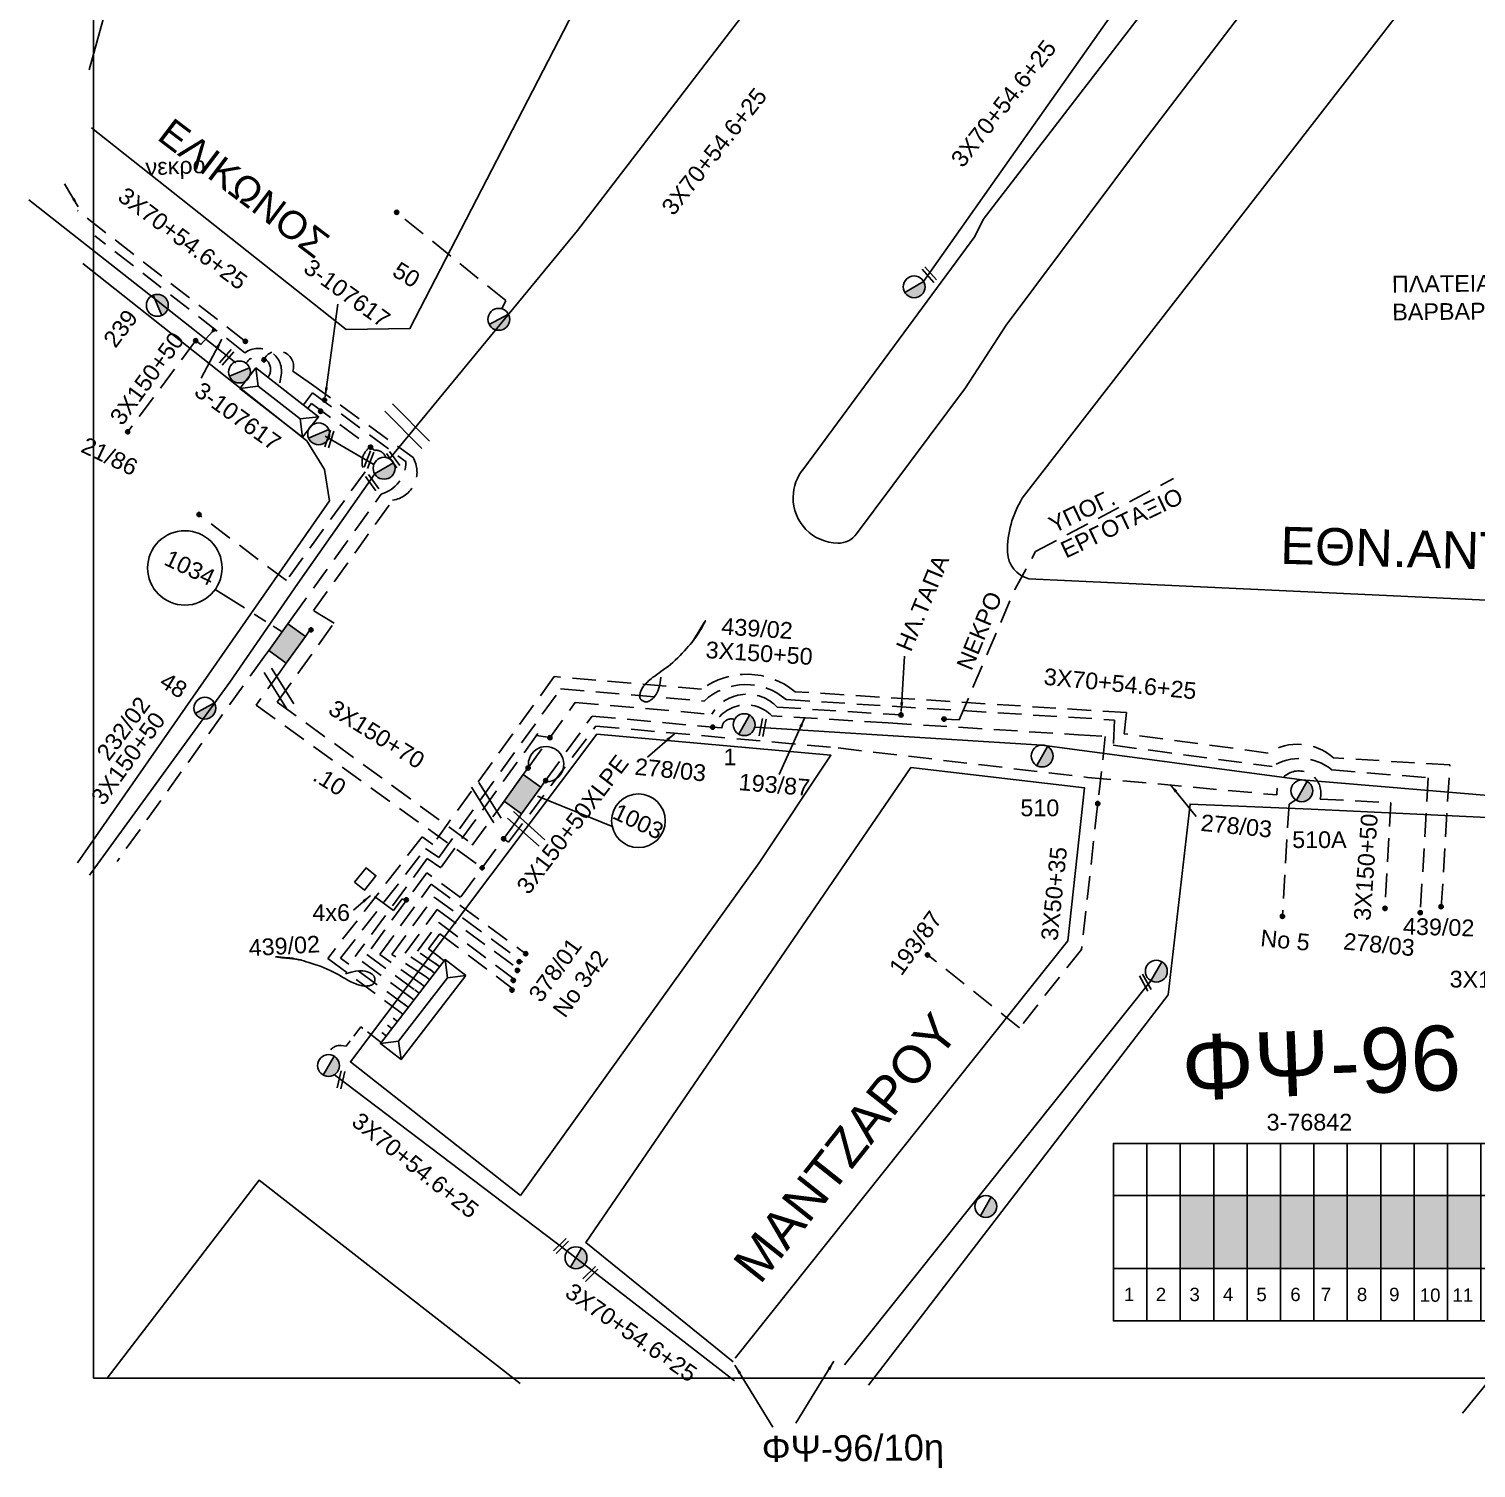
# Model space of a CAD drawing. Header units: millimetres. Extents: x 898 to 5598, y 789 to 3443.
# Drawn here: x 917.9 to 1073.8, y 792.1 to 947.3 of the extents above; entities that cross this region are included whole.
import ezdxf
from ezdxf.enums import TextEntityAlignment as Align

# ---------------------------------------------------------------- set-up
doc = ezdxf.new("R2010")
doc.units = ezdxf.units.MM
doc.linetypes.add('DASHED', pattern=[19.05, 12.7, -6.35])
for name, color, linetype in [('Link Box 4 Διευθύνσεων', 7, 'Continuous'), ('Pillar OTE', 7, 'Continuous'), ('Άγνωστα', 7, 'Continuous'), ('Ασφαλειοκιβώτια Χ.Τ 12 αναχωρήσεων', 7, 'Continuous'), ('Ασφαλειοκιβώτια Χ.Τ 9 αναχωρήσεων', 7, 'Continuous'), ('Γυμνά εναέρια ΧΤ (3Φ)   4x50CU', 7, 'Continuous'), ('Επιγραφές - Σχήματα', 7, 'Continuous'), ('Επιτοίχιο Κουτί', 7, 'Continuous'), ('Καλώδια Χ.Τ. 3Χ50+35', 7, 'DASHED'), ('Καλώδια ΧΤ   3x150+50AL', 7, 'DASHED'), ('Καλώδια ΧΤ   3x150+70AL', 7, 'DASHED'), ('Καλώδια ΧΤ   3x150AL+50CU', 7, 'DASHED'), ('Καλώδια ΧΤ   3x150AL+50XLPE', 7, 'DASHED'), ('Μηχανική τομή', 7, 'Continuous'), ('Στύλος ΦΜ', 7, 'Continuous'), ('Στύλος ΦΜ @ 1', 7, 'Continuous'), ('Συνδέσεις', 7, 'Continuous'), ('Συνεστραμμένα ΧΤ   3x70+54.6+25 AL', 7, 'SYN_LINE'), ('Τομή', 7, 'Continuous'), ('Υποσταθμός εναέριος 2 στύλων', 7, 'Continuous'), ('Υποσταθμός πόλεως', 7, 'Continuous'), ('Υπόβαθρο ΔΕΗ', 7, 'Continuous'), ('Υπόγεια Καλώδια Δικτύου ΧΤ   .10', 7, 'DASHED')]:
    doc.layers.add(name, color=color, linetype=linetype)
doc.styles.add('arial', font='arial.ttf')
doc.styles.get("Standard").update_dxf_attribs({"font": 'arial.ttf'})
doc.linetypes.add('SYN_LINE', pattern='A,0.5,-0.0001,["/\\/\\/\\/",Standard,S=0.1,R=0,X=0,Y=-0.05],-0.25', length=0.7501)
doc.dimstyles.new('ISO-25', dxfattribs={"dimtxt": 2.5, "dimasz": 2.5, "dimexe": 1.25, "dimexo": 0.625, "dimtad": 1, "dimtxsty": 'Standard', "dimcen": 2.5, "dimadec": 0, "dimazin": 0, "dimtfac": 1, "dimtmove": 0, "dimatfit": 3, "dimfxl": 1, "dimarcsym": 0})

# ---------------------------------------------------------------- blocks, each defined once
blk = doc.blocks.new('ΥΠΑΡΧΩΝ ΤΣΙΜΕΝΤΕΝΙΟΣ ΣΤΥΛΟΣ')
at = {"layer": 'Στύλος ΦΜ'}
blk.add_hatch(color=7, dxfattribs=at).paths.add_polyline_path([(-1.29, -2.28, 0.574793), (2.62, 0, 0.268822), (1.3, 2.27)])
at = {"layer": 'Στύλος ΦΜ', "color": 7}
blk.add_line((-1.29, -2.28), (1.3, 2.27), dxfattribs=at)
blk.add_circle((0, 0), 2.62, dxfattribs=at)
at = {"layer": 'Στύλος ΦΜ', "flags": 4}
for tag, p in [('ΑΡΙΘΜΟΣ', (-4.68, 8.05)), ('ΤΥΠΟΣ', (-4.91, 3.03))]:
    blk.add_attdef(tag, p, '', height=4, dxfattribs=at)
blk = doc.blocks.new('ΑΣΦΑΛΕΙΟΚΙΒΩΤΙΟ ΥΠΟΣΤΑΘΜΟΥ 12 ΑΝΑΧΩΡΗΣΕΩΝ')
at = {"layer": 'Ασφαλειοκιβώτια Χ.Τ 12 αναχωρήσεων', "ltscale": 40}
for p, q in [((-23.91, 54), (23.91, 54)), ((-9.83, 54), (-9.83, -54)), ((9.83, 54), (9.83, -54)), ((-23.91, 45), (23.91, 45)), ((-23.91, 36), (23.91, 36)), ((-23.91, 27), (23.91, 27)), ((-23.91, 18), (23.91, 18)), ((-23.91, 9), (23.91, 9)), ((-23.91, 0), (23.91, 0)), ((-23.91, -9), (23.91, -9)), ((-23.91, -18), (23.91, -18)), ((-23.91, -27), (23.91, -27)), ((-23.91, -36), (23.91, -36)), ((-23.91, -45), (23.91, -45))]:
    blk.add_line(p, q, dxfattribs=at)
at = {"layer": 'Ασφαλειοκιβώτια Χ.Τ 12 αναχωρήσεων'}
blk.add_lwpolyline([(-23.91, -54), (23.91, -54), (23.91, 54), (-23.91, 54)], close=True, dxfattribs=at)
for s, p in [('1', (-18.59, 51.17)), ('2', (-18.59, 42.6)), ('3', (-18.59, 33.53)), ('4', (-18.59, 24.51)), ('5', (-18.59, 15.5)), ('6', (-18.59, 6.36)), ('7', (-18.59, -1.88)), ('8', (-18.59, -11.57)), ('9', (-18.59, -20.26)), ('10', (-18.78, -28.51)), ('11', (-18.78, -37.31)), ('12', (-18.78, -46.68))]:
    blk.add_text(s, height=3.6, rotation=270, dxfattribs=at).set_placement(p)
at = {"layer": 'Ασφαλειοκιβώτια Χ.Τ 12 αναχωρήσεων', "ltscale": 40}
for tag, height, p in [('ΟΝΟΜΑ', 5, (0.11, 57.89)), ('ΚΕΙΜΕΝΟ 1', 2, (17.33, 49.23)), ('ΚΕΙΜΕΝΟ 2', 2, (17.33, 40.53)), ('ΚΕΙΜΕΝΟ 3', 2, (17.33, 31.39)), ('ΚΕΙΜΕΝΟ 4', 2, (17.33, 22.41)), ('ΚΕΙΜΕΝΟ 5', 2, (17.33, 13.57)), ('ΚΕΙΜΕΝΟ 6', 2, (17.33, 4.65)), ('ΚΕΙΜΕΝΟ 7', 2, (17.33, -4.42)), ('ΚΕΙΜΕΝΟ 8', 2, (17.33, -13.15)), ('ΚΕΙΜΕΝΟ 9', 2, (17.33, -22.28)), ('ΚΕΙΜΕΝΟ 10', 2, (17.33, -31.5)), ('ΚΕΙΜΕΝΟ 11', 2, (17.33, -40.57)), ('ΚΕΙΜΕΝΟ 12', 2, (17.33, -49.5)), ('ΣΧ', 2, (0.17, -56.08))]:
    blk.add_attdef(tag, text='', height=height, dxfattribs=at).set_placement(p, align=Align.MIDDLE_CENTER)
blk = doc.blocks.new('LINK BOX 4 ΑΝΑΧΩΡΗΣΕΩΝ')
at = {"layer": 'Link Box 4 Διευθύνσεων', "ltscale": 40}
blk.add_hatch(color=256, dxfattribs=at).paths.add_polyline_path([(-3.54, 0), (-3.54, -4.67), (3.54, -4.67), (3.54, 0)])
for p, q in [((-3.54, 0), (-5.33, 0)), ((5.33, 0), (3.54, 0)), ((-3.54, -4.67), (-5.33, -4.67)), ((5.33, -4.67), (3.54, -4.67))]:
    blk.add_line(p, q, dxfattribs=at)
blk.add_lwpolyline([(-3.54, -4.67), (-3.54, 0), (3.54, 0), (3.54, -4.67)], close=True, dxfattribs=at)
blk = doc.blocks.new('ΥΠΟΣΤΑΘΜΟΣ ΕΝΑΕΡΙΟΣ ΕΠΙ 2 ΣΤΥΛΩΝ')
at = {"layer": 'Υποσταθμός εναέριος 2 στύλων', "linetype": 'Continuous'}
for points in [[(-11.97, -2.11, 0.574793), (-8.45, -0.07, 0.268822), (-9.64, 1.98)], [(9.68, -2.15, 0.574793), (13.19, -0.1, 0.268822), (12.01, 1.95)]]:
    blk.add_hatch(color=256, dxfattribs=at).paths.add_polyline_path(points)
for p, q in [((-11.97, -2.11), (-9.64, 1.98)), ((9.68, -2.15), (12.01, 1.95))]:
    blk.add_line(p, q, dxfattribs=at)
for centre in [(-10.81, -0.07), (10.84, -0.1)]:
    blk.add_circle(centre, 2.36, dxfattribs=at)
at = {"layer": 'Υποσταθμός πόλεως', "linetype": 'Continuous', "ltscale": 40}
blk.add_lwpolyline([(-8.57, 2.82), (8.57, 2.82), (8.57, -2.82), (-8.57, -2.82)], close=True, dxfattribs=at)
for points in [[(-5.75, 0), (-8.57, 2.82)], [(-8.57, -2.82), (-5.75, 0)], [(-5.75, 0), (5.75, 0)], [(5.75, 0), (8.57, 2.82)], [(8.57, -2.82), (5.75, 0)]]:
    blk.add_lwpolyline(points, dxfattribs=at)
at = {"layer": 'Υποσταθμός εναέριος 2 στύλων', "ltscale": 40, "flags": 1}
for tag, p in [('ΜΕΤΑΣΧΗΜΑΤΙΣΜΟΣ', (14.09, 2.51)), ('ΙΣΧΥΣ', (14.07, -0.28)), ('ΑΡΙΘΜΟΣ', (14.19, -3))]:
    blk.add_attdef(tag, p, '', height=1.8, dxfattribs=at)
blk = doc.blocks.new('ΜΗΧΑΝΙΚΗ ΤΟΜΗ')
at = {"layer": 'Μηχανική τομή', "ltscale": 40}
for p, q in [((-1.89, 0.78), (1.89, 0.78)), ((1.89, 0), (-1.89, 0))]:
    blk.add_line(p, q, dxfattribs=at)
blk = doc.blocks.new('ΤΟΜΗ')
at = {"layer": 'Τομή', "ltscale": 40}
for p, q in [((-5.68, 0), (5.68, 0)), ((5.68, -2.33), (-5.68, -2.33))]:
    blk.add_line(p, q, dxfattribs=at)
blk = doc.blocks.new('_ΣΥΝΔΕΣΗ')
at = {"layer": 'Συνδέσεις', "linetype": 'SYN_LINE', "ltscale": 40}
blk.add_hatch(color=256, dxfattribs=at).paths.add_polyline_path([(0.5, -0.01, 1), (-0.5, -0.01, 1)])
at = {"layer": 'Συνδέσεις'}
blk.add_circle((0, -0.01), 0.5, dxfattribs=at)
blk = doc.blocks.new('ΕΠΙΤΟΙΧΙΟ ΚΟΥΤΙ')
at = {"layer": 'Επιτοίχιο Κουτί', "ltscale": 40}
blk.add_lwpolyline([(-2.06, 1.35), (1.86, 1.35), (1.86, -1.39), (-2.06, -1.39)], close=True, dxfattribs=at)
blk = doc.blocks.new('ΥΠΟΣΤΑΘΜΟΣ ΠΟΛΕΩΣ 13 ΑΝΑΧΩΡΗΣΕΩΝ')
at = {"layer": 'Υποσταθμός πόλεως', "ltscale": 40}
for p, q in [((-11.12, -2.82), (-11.12, -4)), ((-9.53, -2.82), (-9.53, -4)), ((-7.77, -2.82), (-7.77, -4)), ((-5.99, -2.82), (-5.99, -4)), ((-4.14, -2.82), (-4.14, -4)), ((-2.3, -2.82), (-2.3, -4)), ((-0.43, -2.82), (-0.43, -4)), ((1.54, -2.82), (1.54, -4)), ((3.43, -2.82), (3.43, -4)), ((5.39, -2.82), (5.39, -4)), ((7.32, -2.82), (7.32, -4)), ((9.32, -2.82), (9.32, -4)), ((11.11, -2.82), (11.11, -4))]:
    blk.add_line(p, q, dxfattribs=at)
blk.add_lwpolyline([(-11.43, 2.82), (11.43, 2.82), (11.43, -2.82), (-11.43, -2.82)], close=True, dxfattribs=at)
for points in [[(-8.62, 0), (-11.43, 2.82)], [(-11.43, -2.82), (-8.62, 0)], [(-8.62, 0), (8.62, 0)], [(8.62, 0), (11.43, 2.82)], [(11.43, -2.82), (8.62, 0)]]:
    blk.add_lwpolyline(points, dxfattribs=at)
at = {"layer": 'Υποσταθμός πόλεως', "linetype": 'SYN_LINE', "ltscale": 40, "flags": 1}
for tag, p in [('ΜΕΤΑΣΧΗΜΑΤΙΣΜΟΣ', (12.22, 1.68)), ('ΙΣΧΥΣ', (12.2, -1.11)), ('ΑΡΙΘΜΟΣ', (12.32, -3.83))]:
    blk.add_attdef(tag, p, '', height=1.8, dxfattribs=at)

msp = doc.modelspace()

# ---------------------------------------------------------------- hatches: boundary and pattern name
at = {"layer": 'Pillar OTE', "ltscale": 40}
h = msp.add_hatch(color=256, dxfattribs=at)
h.dxf.hatch_style = 1
h.paths.add_polyline_path([(937.69, 915.03), (937.59, 914.62), (937.98, 914.81)])
at = {"layer": 'Ασφαλειοκιβώτια Χ.Τ 9 αναχωρήσεων', "ltscale": 40}
for color, points in [(85, [(1041.92, 813.65), (1045.52, 813.65), (1045.52, 821.51), (1041.92, 821.51)]), (2, [(1045.52, 813.65), (1049.12, 813.65), (1049.12, 821.51), (1045.52, 821.51)]), (30, [(1049.12, 813.65), (1052.72, 813.65), (1052.72, 821.51), (1049.12, 821.51)]), (27, [(1052.72, 813.65), (1056.32, 813.65), (1056.32, 821.51), (1052.72, 821.51)]), (173, [(1059.92, 821.51), (1056.32, 821.51), (1056.32, 813.65), (1059.92, 813.65)]), (151, [(1059.92, 813.65), (1063.52, 813.65), (1063.52, 821.51), (1059.92, 821.51)]), (1, [(1063.52, 813.65), (1067.12, 813.65), (1067.12, 821.51), (1063.52, 821.51)]), (62, [(1067.12, 813.65), (1070.72, 813.65), (1070.72, 821.51), (1067.12, 821.51)])]:
    msp.add_hatch(color=color, dxfattribs=at).paths.add_polyline_path(points)
at = {"layer": 'Καλώδια ΧΤ   3x150AL+50XLPE', "linetype": 'DASHED', "ltscale": 0.2}
h = msp.add_hatch(color=6, dxfattribs=at)
h.dxf.hatch_style = 1
h.paths.add_polyline_path([(1074.32, 821.51), (1070.72, 821.51), (1070.72, 813.65), (1074.32, 813.65)])

# ---------------------------------------------------------------- linework, layer by layer
at = {"layer": 'Pillar OTE', "ltscale": 40}
msp.add_lwpolyline([(937.98, 914.81), (937.59, 914.62), (937.69, 915.03), (937.98, 914.81)], dxfattribs=at)
at = {"layer": 'Άγνωστα', "color": 85, "linetype": 'SYN_LINE', "ltscale": 20}
msp.add_lwpolyline([(931.78, 917.88), (917.85, 928.85)], dxfattribs=at)
at = {"layer": 'Άγνωστα', "color": 27, "linetype": 'DASHED', "ltscale": 0.2}
msp.add_lwpolyline([(968.81, 917.09), (969.23, 917.98), (957.48, 927.49)], dxfattribs=at)
at = {"layer": 'Άγνωστα', "color": 85, "linetype": 'SYN_LINE', "ltscale": 12}
msp.add_lwpolyline([(940.15, 911.28), (931.78, 917.88)], dxfattribs=at)
at = {"layer": 'Άγνωστα', "color": 1, "linetype": 'DASHED', "ltscale": 0.2}
for points in [[(935.81, 913.65), (928.49, 903.83)], [(958.5, 853.29), (958.08, 853.52), (957.15, 852.26), (954.05, 854.54)]]:
    msp.add_lwpolyline(points, dxfattribs=at)
at = {"layer": 'Άγνωστα', "color": 151}
msp.add_lwpolyline([(924.36, 856.07), (939.49, 876.87), (946.81, 887.5), (955.11, 899.31)], dxfattribs=at)
at = {"layer": 'Άγνωστα'}
for points in [[(985.95, 877.4), (985.86, 876.79), (985.75, 876.3), (985.61, 875.9), (985.47, 875.59), (985.31, 875.35), (985.16, 875.17), (985.01, 875.04), (984.88, 874.94), (984.76, 874.86), (984.66, 874.8), (984.57, 874.76), (984.49, 874.74), (984.41, 874.72), (984.35, 874.72), (984.28, 874.73), (984.22, 874.75), (984.15, 874.77), (984.08, 874.79), (984.01, 874.83), (983.94, 874.87), (983.88, 874.91), (983.82, 874.96), (983.77, 875.01), (983.73, 875.07), (983.7, 875.14), (983.68, 875.2), (983.67, 875.28), (983.66, 875.36), (983.67, 875.44), (983.68, 875.52), (983.7, 875.61), (983.72, 875.7), (983.76, 875.8), (983.79, 875.9), (983.84, 876), (983.89, 876.1), (983.95, 876.21), (984.01, 876.31), (984.09, 876.42), (984.17, 876.53), (984.27, 876.64), (984.38, 876.76), (984.49, 876.87), (984.62, 876.99), (984.77, 877.12), (984.93, 877.25), (985.1, 877.38), (985.29, 877.52), (985.5, 877.67), (985.72, 877.83), (985.96, 878), (986.2, 878.18), (986.46, 878.36), (986.72, 878.56), (986.98, 878.77), (987.24, 878.99), (987.5, 879.23), (987.76, 879.47), (988.01, 879.72), (988.25, 879.97), (988.48, 880.22), (988.7, 880.47), (988.9, 880.7), (989.09, 880.92), (989.27, 881.13), (989.42, 881.32), (989.57, 881.52), (989.71, 881.71), (989.85, 881.91), (990, 882.13), (990.15, 882.38), (990.31, 882.65), (990.48, 882.95), (990.63, 883.22), (990.73, 883.41), (990.75, 883.47), (990.64, 883.32), (990.39, 882.92), (989.95, 882.2), (989.29, 881.1)], [(951.97, 845.43), (952.56, 845.6), (953.06, 845.71), (953.47, 845.75), (953.82, 845.75), (954.1, 845.71), (954.32, 845.65), (954.51, 845.57), (954.65, 845.49), (954.77, 845.41), (954.87, 845.34), (954.94, 845.28), (955, 845.22), (955.04, 845.16), (955.07, 845.1), (955.09, 845.03), (955.11, 844.97), (955.12, 844.9), (955.12, 844.82), (955.12, 844.75), (955.11, 844.67), (955.1, 844.59), (955.08, 844.52), (955.05, 844.45), (955.01, 844.39), (954.97, 844.33), (954.91, 844.29), (954.85, 844.25), (954.78, 844.21), (954.71, 844.18), (954.62, 844.16), (954.54, 844.14), (954.44, 844.12), (954.34, 844.11), (954.24, 844.1), (954.13, 844.1), (954.01, 844.1), (953.89, 844.11), (953.77, 844.13), (953.64, 844.15), (953.5, 844.18), (953.36, 844.22), (953.21, 844.27), (953.06, 844.33), (952.89, 844.4), (952.72, 844.48), (952.54, 844.57), (952.34, 844.67), (952.13, 844.78), (951.91, 844.91), (951.67, 845.04), (951.42, 845.19), (951.16, 845.34), (950.88, 845.49), (950.6, 845.64), (950.3, 845.79), (949.98, 845.94), (949.66, 846.07), (949.33, 846.21), (949, 846.33), (948.67, 846.44), (948.35, 846.55), (948.03, 846.65), (947.74, 846.73), (947.46, 846.81), (947.2, 846.88), (946.95, 846.94), (946.72, 847), (946.48, 847.05), (946.24, 847.09), (945.98, 847.13), (945.69, 847.16), (945.38, 847.19), (945.04, 847.22), (944.73, 847.25), (944.51, 847.26), (944.45, 847.25), (944.63, 847.22), (945.1, 847.16), (945.94, 847.06), (947.21, 846.92)]]:
    msp.add_lwpolyline(points, dxfattribs=at)
at = {"layer": 'Άγνωστα', "color": 151, "linetype": 'DASHED', "ltscale": 0.2}
msp.add_lwpolyline([(1054.36, 864.18), (1053.64, 863.69), (1052.93, 851.62)], dxfattribs=at)
at = {"layer": 'Άγνωστα', "color": 62, "linetype": 'SYN_LINE', "ltscale": 20}
msp.add_lwpolyline([(950.79, 834.55), (975.86, 815.53), (993.87, 801.56)], dxfattribs=at)
at = {"layer": 'Γυμνά εναέρια ΧΤ (3Φ)   4x50CU', "color": 62, "linetype": 'Continuous', "ltscale": 20}
msp.add_line((1038.76, 844.67), (1005.72, 803.28), dxfattribs=at)
at = {"layer": 'Επιγραφές - Σχήματα'}
for points in [[(2932.69, 801.84), (2932.69, 1798.94), (924.79, 1798.94), (924.79, 801.84)], [(972.64, 864.57), (980.79, 861.25)], [(924.79, 801.84), (2932.69, 801.84)]]:
    msp.add_lwpolyline(points, dxfattribs=at)
for centre, radius in [((934.65, 889.17), 4.01), ((983.53, 861.92), 2.89)]:
    msp.add_circle(centre, radius, dxfattribs=at)
at = {"layer": 'Καλώδια Χ.Τ. 3Χ50+35', "color": 151, "linetype": 'DASHED', "ltscale": 0.2}
msp.add_lwpolyline([(1033.01, 863.52), (1031.28, 848.05), (1024.61, 839.61), (1014.45, 847.65)], dxfattribs=at)
at = {"layer": 'Καλώδια ΧΤ   3x150+50AL', "color": 1, "linetype": 'DASHED', "ltscale": 0.2}
msp.add_lwpolyline([(944.9, 909.12), (945.04, 909.96, 0.669524), (941.13, 912.36), (924.95, 924.97)], format="xyb", dxfattribs=at)
at = {"layer": 'Καλώδια ΧΤ   3x150+50AL', "color": 2, "linetype": 'DASHED', "ltscale": 0.2}
for points in [[(947.89, 906.38), (948.29, 906.9), (955.13, 901.84, -0.374513), (956.29, 901.07)], [(954.66, 902.19, 0.433943), (954.07, 899.52, -0.00563), (954.07, 899.52), (945.6, 887.8), (936.16, 894.92)]]:
    msp.add_lwpolyline(points, format="xyb", dxfattribs=at)
at = {"layer": 'Καλώδια ΧΤ   3x150+50AL', "color": 62, "ltscale": 0.1}
msp.add_lwpolyline([(955.34, 838.38), (953.63, 839.7), (952.03, 837.62), (951.51, 837.69, 0.390724), (950.14, 836.71)], format="xyb", dxfattribs=at)
at = {"layer": 'Καλώδια ΧΤ   3x150+70AL', "color": 85, "linetype": 'DASHED', "ltscale": 0.2}
msp.add_lwpolyline([(944.61, 874.71), (965.69, 859.38)], dxfattribs=at)
at = {"layer": 'Καλώδια ΧΤ   3x150AL+50CU', "color": 30, "linetype": 'DASHED', "ltscale": 0.2}
msp.add_line((948.42, 908.05), (947.42, 906.75), dxfattribs=at)
at = {"layer": 'Καλώδια ΧΤ   3x150AL+50CU', "color": 85, "linetype": 'DASHED', "ltscale": 0.2}
for points in [[(946.3, 910.37), (948.29, 908.97), (959.24, 901.07)], [(944.61, 874.71), (950.74, 883.23), (948.5, 884.58), (957.05, 896.46)], [(965.62, 859.27), (969.05, 864.01)], [(962.2, 847.15), (960.9, 848.11), (962.12, 849.73), (969.89, 843.89)]]:
    msp.add_lwpolyline(points, dxfattribs=at)
at = {"layer": 'Καλώδια ΧΤ   3x150AL+50CU', "color": 30, "linetype": 'DASHED', "ltscale": 0.2}
for points in [[(948.42, 908.05), (958.49, 900.6)], [(946.28, 883.88), (955.8, 897.11)], [(943.17, 879.55), (927.34, 857.54)], [(961.1, 845.86), (958.4, 847.66), (961.85, 852.36), (970.78, 845.79)]]:
    msp.add_lwpolyline(points, dxfattribs=at)
at = {"layer": 'Καλώδια ΧΤ   3x150AL+50CU', "linetype": 'DASHED', "ltscale": 0.2}
msp.add_lwpolyline([(1016.45, 872.88), (1018.09, 872.78), (1024.08, 886.85), (1026.33, 890.95), (1041.2, 898.8)], dxfattribs=at)
at = {"layer": 'Καλώδια ΧΤ   3x150AL+50CU', "color": 5, "linetype": 'DASHED', "ltscale": 0.2}
msp.add_lwpolyline([(1070.05, 852.59), (1070.97, 867.94), (1058.44, 868.69, 0.338866), (1051.38, 869.22), (1035.86, 871.3), (1036.12, 873.57), (1000.42, 875.83, 0.344848), (990.33, 876.1), (974.45, 877.45), (961.37, 859.35), (960.21, 860.18), (950.05, 847.07), (957.69, 841.43)], format="xyb", dxfattribs=at)
at = {"layer": 'Καλώδια ΧΤ   3x150AL+50CU', "color": 6, "linetype": 'DASHED', "ltscale": 0.2}
msp.add_lwpolyline([(958.48, 842.01), (951.44, 847.1), (960.58, 858.91), (962.01, 857.96), (975.14, 876.13), (990.62, 874.82, -0.386249), (999.45, 874.97), (1034.85, 872.77), (1034.7, 870.05), (1051.82, 867.76, -0.322044), (1058.24, 867.42), (1068.65, 866.54), (1067.78, 852.01)], format="xyb", dxfattribs=at)
at = {"layer": 'Καλώδια ΧΤ   3x150AL+50CU', "color": 151, "linetype": 'DASHED', "ltscale": 0.2}
for points in [[(971.64, 867.61), (976.35, 874.16)], [(976.35, 874.16), (976.7, 874.65), (991.44, 873.39)], [(998.48, 874.16), (1011.82, 873.33)], [(973.53, 866.25), (978.53, 873.2), (992.53, 871.91)], [(1010.43, 872.46), (997.92, 873.24)], [(1010.43, 872.46), (1030.95, 871.19), (1030.95, 871.19), (1033.84, 871.01), (1033.01, 863.56)], [(972.69, 871.31), (962.22, 856.83), (960.78, 857.86), (953.2, 847.54), (953.02, 847.3)], [(972.54, 871.11), (973.99, 870.88)], [(953.03, 847.31), (953.03, 847.31)], [(958.86, 842.96), (953.03, 847.3)]]:
    msp.add_lwpolyline(points, dxfattribs=at)
at = {"layer": 'Καλώδια ΧΤ   3x150AL+50CU', "color": 1, "linetype": 'DASHED', "ltscale": 0.2}
msp.add_lwpolyline([(969, 859.98), (969.52, 859.6), (978.94, 872.12), (1005.06, 869.77), (1031.92, 866.59), (1052.34, 864.7, -1.207148), (1056.98, 864.26), (1064.61, 863.84), (1063.97, 852.19)], format="xyb", dxfattribs=at)
at = {"layer": 'Καλώδια ΧΤ   3x150AL+50CU', "color": 151, "linetype": 'SYN_LINE', "ltscale": 20}
msp.add_lwpolyline([(996.07, 872), (1027.03, 870.07), (1055.02, 866.33), (1079.81, 864.24)], dxfattribs=at)
at = {"layer": 'Καλώδια ΧΤ   3x150AL+50CU', "color": 1, "linetype": 'DASHED', "ltscale": 0.2}
msp.add_lwpolyline([(970.42, 861.92), (964.35, 853.65), (960.73, 856.31), (954.26, 847.51), (959.43, 843.7)], dxfattribs=at)
at = {"layer": 'Καλώδια ΧΤ   3x150AL+50CU', "color": 173, "linetype": 'DASHED', "ltscale": 0.2}
msp.add_lwpolyline([(960, 844.43), (955.65, 847.52), (961.2, 855.07), (971.38, 847.59)], dxfattribs=at)
at = {"layer": 'Καλώδια ΧΤ   3x150AL+50CU', "color": 27, "linetype": 'DASHED', "ltscale": 0.2}
msp.add_lwpolyline([(960.56, 845.16), (956.96, 847.51), (961.51, 853.7), (971.04, 846.69)], dxfattribs=at)
at = {"layer": 'Καλώδια ΧΤ   3x150AL+50CU', "color": 2, "linetype": 'DASHED', "ltscale": 0.2}
msp.add_lwpolyline([(962.11, 846.2), (959.71, 847.87), (962.03, 850.95), (970.25, 844.76)], dxfattribs=at)
at = {"layer": 'Καλώδια ΧΤ   3x150AL+50CU', "color": 85, "linetype": 'DASHED', "ltscale": 0.2}
for centre, radius, start, end in [((944.68, 910.86), 1.69, 343.2079, 149.0366), ((942.49, 910.55), 1.4, 323.378, 151.6417), ((956.59, 899.51), 3.08, 278.5106, 30.6054)]:
    msp.add_arc(centre, radius, start, end, dxfattribs=at)
at = {"layer": 'Καλώδια ΧΤ   3x150AL+50CU', "color": 30, "linetype": 'DASHED', "ltscale": 0.2}
msp.add_arc((954.8, 900.66), 3.68, 285.6411, 359.1026, dxfattribs=at)
at = {"layer": 'Καλώδια ΧΤ   3x150AL+50CU', "color": 151, "linetype": 'DASHED', "ltscale": 0.2}
for centre, radius, start, end in [((995.25, 871.15), 4.42, 42.926, 149.4867), ((995.14, 870.48), 3.92, 44.846, 157.0412), ((993.52, 871.91), 0.988, 67.7436, 179.7701)]:
    msp.add_arc(centre, radius, start, end, dxfattribs=at)
at = {"layer": 'Καλώδια ΧΤ   3x150AL+50CU', "color": 7, "linetype": 'Continuous', "ltscale": 0.2}
msp.add_arc((973.58, 868.01), 1.91, 272.0198, 196.5406, dxfattribs=at)
at = {"layer": 'Καλώδια ΧΤ   3x150AL+50XLPE', "linetype": 'DASHED', "ltscale": 0.2}
msp.add_lwpolyline([(941.17, 913.59), (923.09, 927.68)], dxfattribs=at)
at = {"layer": 'Καλώδια ΧΤ   3x150AL+50XLPE', "color": 1, "linetype": 'DASHED', "ltscale": 0.2}
msp.add_lwpolyline([(937.59, 914.62), (936.37, 913.25), (935.82, 913.66)], dxfattribs=at)
at = {"layer": 'Συνεστραμμένα ΧΤ   3x70+54.6+25 AL', "color": 27, "linetype": 'SYN_LINE', "ltscale": 20}
msp.add_lwpolyline([(956.71, 900.93), (976.97, 925.53), (997.71, 952.64), (1024.57, 988.76), (1037.23, 1006.89), (1047.89, 1020.43)], dxfattribs=at)
at = {"layer": 'Συνεστραμμένα ΧΤ   3x70+54.6+25 AL', "color": 85, "linetype": 'SYN_LINE', "ltscale": 20}
msp.add_lwpolyline([(1014.26, 920.05), (1037.53, 953.08), (1064.08, 983.78)], dxfattribs=at)
at = {"layer": 'Συνεστραμμένα ΧΤ   3x70+54.6+25 AL', "color": 151, "linetype": 'SYN_LINE', "ltscale": 5}
msp.add_lwpolyline([(954.94, 900.35), (954.94, 900.35), (949.77, 903.38)], dxfattribs=at)
at = {"layer": 'Υπόβαθρο ΔΕΗ', "color": 0}
for points in [[(924.58, 936.61), (952.04, 914.86), (958.9, 914.98), (977.68, 951.37), (994.36, 989.67, 0.064818), (1007.34, 1034.59, 0.054389), (1008.49, 1061.34, -0.020605), (1007.9, 1085.59), (1005.65, 1106.61), (1001.49, 1122.26), (942.61, 1105.42), (942.61, 1105.42), (942.98, 1104.04), (944.42, 1098.91, -0.073913), (947.15, 1077.45, -0.016643), (945.1, 1039.62, -0.026889), (941.9, 1017.12, -0.020194), (938.01, 993.83), (930.49, 965.06), (924.35, 942.86)], [(1070.5, 977.78), (1037.86, 934.99), (1023.17, 915.33), (1018.76, 908.58), (1007.04, 892.84, -0.24088), (1005.02, 891.84, -0.413716), (1000.2, 896.8, -0.172651), (1001.34, 899.87), (1019.77, 924.88), (1020.67, 926.73), (1042.42, 955.01), (1061.25, 980.08, -0.295434), (1063.56, 980.93), (1065.41, 980.86, -0.260009), (1070.5, 977.78, -5.414214)]]:
    msp.add_lwpolyline(points, format="xyb", dxfattribs=at)
msp.add_lwpolyline([(1024.9, 896.67, 0.146746), (1023.31, 890.87, 0.338442), (1025.61, 888.01), (1176.65, 880.96), (1176.85, 880.94), (1176.91, 901.14), (1157.63, 916.95), (1091.97, 969.66, 0.164345), (1083.49, 971.08), (1082.66, 970.95), (1072.2, 957.68)], format="xyb", close=True, dxfattribs=at)
for points in [[(923.1, 857.39), (950.25, 896.4), (949.7, 899.78), (947.79, 902.88), (923.66, 921.97)], [(937.93, 886.86), (941.08, 884.86)], [(942.12, 884.19), (943.39, 883.38)], [(944.16, 882.88), (945.13, 882.28)], [(970.82, 821.54), (996.53, 857.37), (1004.28, 868.97), (979.05, 871.24), (952.49, 835.93), (970.82, 821.54)], [(993.94, 803.99), (1029.8, 848.96), (1031.6, 865.46), (1012.9, 867.67), (977.88, 816.45), (993.75, 803.59)], [(1072.35, 798.08), (1113.61, 848.6), (1115.22, 860.37), (1056.02, 863.16), (1042.98, 863.71), (1040.62, 843.17), (1008.33, 801.07)], [(970.77, 801.28), (942.65, 823.17), (926.27, 801.84)]]:
    msp.add_lwpolyline(points, dxfattribs=at)
at = {"layer": 'Υπόγεια Καλώδια Δικτύου ΧΤ   .10', "color": 1, "linetype": 'DASHED', "ltscale": 0.2}
msp.add_lwpolyline([(945.06, 878.19), (942.32, 874.38), (966.69, 856.85)], dxfattribs=at)

# ---------------------------------------------------------------- block references
at = {"layer": 'Link Box 4 Διευθύνσεων', "rotation": 54.28021089305687}
for p, xscale, yscale, zscale in [((944.72, 881.72), 0.4999999999999998, 0.4999999999999998, 0.4999999999999998), ((970.08, 865.45), 0.4999999999999999, 0.4999999999999999, 0.4999999999999999)]:
    msp.add_blockref('LINK BOX 4 ΑΝΑΧΩΡΗΣΕΩΝ', p, dxfattribs=dict(at, xscale=xscale, yscale=yscale, zscale=zscale))
at = {"layer": 'Ασφαλειοκιβώτια Χ.Τ 12 αναχωρήσεων', "xscale": 0.4, "yscale": 0.4, "zscale": 0.4, "rotation": 90}
msp.add_blockref('ΑΣΦΑΛΕΙΟΚΙΒΩΤΙΟ ΥΠΟΣΤΑΘΜΟΥ 12 ΑΝΑΧΩΡΗΣΕΩΝ', (1056.32, 817.58), dxfattribs=at)
at = {"layer": 'Επιτοίχιο Κουτί', "xscale": 0.5, "yscale": 0.5, "zscale": 0.5, "rotation": 51.40553511403115}
msp.add_blockref('ΕΠΙΤΟΙΧΙΟ ΚΟΥΤΙ', (954.12, 855.69), dxfattribs=at)
at = {"layer": 'Μηχανική τομή'}
for p, xscale, yscale, zscale, rotation in [((1014.74, 920.66), 0.4999999999999999, 0.4999999999999999, 0.4999999999999999, 311.2500099627519), ((939.01, 911.98), 0.5, 0.5, 0.5, 229.3409391923388), ((950.05, 903.12), 0.4999999999999998, 0.4999999999999998, 0.4999999999999998, 251.4205317768888), ((954.67, 900.78), 0.5, 0.5, 0.5, 68.51485541287505), ((956.95, 900.74), 0.5, 0.5, 0.5, 305.7102658884426), ((954.68, 898.25), 0.5, 0.5, 0.5, 305.7102658884426), ((997.1, 871.93), 0.4999999999999997, 0.4999999999999997, 0.4999999999999997, 79.09478231274707), ((1038.31, 844.55), 0.4999999999999998, 0.4999999999999998, 0.4999999999999998, 118.9980542140596), ((951.29, 834.05), 0.5, 0.5, 0.5, 256.910977500811), ((975.34, 815.95), 0.4999999999999997, 0.4999999999999997, 0.4999999999999997, 44.94957762077756), ((978.5, 812.92), 0.4999999999999997, 0.4999999999999997, 0.4999999999999997, 44.94957762077756)]:
    msp.add_blockref('ΜΗΧΑΝΙΚΗ ΤΟΜΗ', p, dxfattribs=dict(at, xscale=xscale, yscale=yscale, zscale=zscale, rotation=rotation))
at = {"layer": 'Στύλος ΦΜ @ 1', "ltscale": 40}
ref = msp.add_blockref('ΥΠΑΡΧΩΝ ΤΣΙΜΕΝΤΕΝΙΟΣ ΣΤΥΛΟΣ', (968.48, 915.96), dxfattribs=dict(at, xscale=0.4499999999998181, yscale=0.4499999999998181, zscale=0.4499999999998181, rotation=328.2349923213522))
ref.add_attrib('ΤΥΠΟΣ', '50', (956.87, 920.74), dxfattribs={"layer": 'Στύλος ΦΜ', "height": 1.8, "rotation": 328.235, "flags": 4})
at = {"layer": 'Στύλος ΦΜ @ 1', "ltscale": 40, "xscale": 0.4499999999998181, "yscale": 0.4499999999998181, "zscale": 0.4499999999998181, "rotation": 330.0199831919481}
for p in [(1013.24, 919.46), (956.12, 899.91)]:
    msp.add_blockref('ΥΠΑΡΧΩΝ ΤΣΙΜΕΝΤΕΝΙΟΣ ΣΤΥΛΟΣ', p, dxfattribs=at)
at = {"layer": 'Στύλος ΦΜ @ 1', "ltscale": 40}
ref = msp.add_blockref('ΥΠΑΡΧΩΝ ΤΣΙΜΕΝΤΕΝΙΟΣ ΣΤΥΛΟΣ', (931.69, 917.47), dxfattribs=dict(at, xscale=0.4499999999998181, yscale=0.4499999999998181, zscale=0.4499999999998181, rotation=52.88665376331263))
ref.add_attrib('ΤΥΠΟΣ', '239', (927.17, 912.77), dxfattribs={"layer": 'Στύλος ΦΜ', "height": 1.8, "rotation": 52.8867, "flags": 4})
ref = msp.add_blockref('ΥΠΑΡΧΩΝ ΤΣΙΜΕΝΤΕΝΙΟΣ ΣΤΥΛΟΣ', (936.81, 874.05), dxfattribs=dict(at, xscale=0.4499999999998181, yscale=0.4499999999998181, zscale=0.4499999999998181, rotation=328.2349923213522))
ref.add_attrib('ΤΥΠΟΣ', '48', (931.78, 876.49), dxfattribs={"layer": 'Στύλος ΦΜ', "height": 1.8, "rotation": 328.235, "flags": 4})
ref = msp.add_blockref('ΥΠΑΡΧΩΝ ΤΣΙΜΕΝΤΕΝΙΟΣ ΣΤΥΛΟΣ', (994.93, 872.27), dxfattribs=dict(at, xscale=0.4499999999998181, yscale=0.4499999999998181, zscale=0.4499999999998181))
ref.add_attrib('ΑΡΙΘΜΟΣ', '1', (992.7, 867.9), dxfattribs={"layer": 'Στύλος ΦΜ', "height": 1.8, "flags": 4})
ref = msp.add_blockref('ΥΠΑΡΧΩΝ ΤΣΙΜΕΝΤΕΝΙΟΣ ΣΤΥΛΟΣ', (1027.03, 868.9), dxfattribs=dict(at, xscale=0.4499999999998181, yscale=0.4499999999998181, zscale=0.4499999999998181))
ref.add_attrib('ΤΥΠΟΣ', '510', (1024.69, 862.41), dxfattribs={"layer": 'Στύλος ΦΜ', "height": 1.8, "flags": 4})
ref = msp.add_blockref('ΥΠΑΡΧΩΝ ΤΣΙΜΕΝΤΕΝΙΟΣ ΣΤΥΛΟΣ', (1055.02, 865.15), dxfattribs=dict(at, xscale=0.4499999999998181, yscale=0.4499999999998181, zscale=0.4499999999998181))
ref.add_attrib('ΤΥΠΟΣ', '510A', (1053.98, 858.98), dxfattribs={"layer": 'Στύλος ΦΜ', "height": 1.8, "flags": 4})
ref = msp.add_blockref('ΥΠΑΡΧΩΝ ΤΣΙΜΕΝΤΕΝΙΟΣ ΣΤΥΛΟΣ', (950.14, 835.53), dxfattribs=dict(at, xscale=0.4499999999998181, yscale=0.4499999999998181, zscale=0.4499999999998181))
ref.add_attrib('ΤΥΠΟΣ', '4x6', (948.39, 851.12), dxfattribs={"layer": 'Στύλος ΦΜ', "height": 1.8, "flags": 4})
at = {"layer": 'Στύλος ΦΜ @ 1', "ltscale": 40, "xscale": 0.4499999999998181, "yscale": 0.4499999999998181, "zscale": 0.4499999999998181}
for p in [(1039.34, 845.7), (1020.97, 820.35), (976.8, 814.82)]:
    msp.add_blockref('ΥΠΑΡΧΩΝ ΤΣΙΜΕΝΤΕΝΙΟΣ ΣΤΥΛΟΣ', p, dxfattribs=at)
at = {"layer": 'Συνδέσεις', "xscale": 0.4499999999999886, "yscale": 0.4499999999999886, "zscale": 0.4499999999999886}
for p in [(957.48, 927.5), (935.82, 913.66), (941.17, 913.59), (943.19, 911.6), (949.28, 906.06), (949.7, 907.27), (928.49, 903.84), (954.66, 902.19), (936.17, 894.93), (948.24, 882.5), (1011.82, 873.33), (991.52, 872.01), (1016.45, 872.88), (973.99, 870.88), (971.64, 867.61), (973.53, 866.25), (1033.03, 863.78), (969, 859.98), (966.69, 856.85), (958.52, 853.4), (1052.93, 851.62), (1063.99, 852.48), (1067.78, 852.02), (1070.03, 852.67), (970.68, 846.74), (971.38, 847.6), (1014.68, 847.46), (970.49, 845.79), (969.9, 843.67), (970.04, 844.71)]:
    msp.add_blockref('_ΣΥΝΔΕΣΗ', p, dxfattribs=at)
at = {"layer": 'Τομή'}
for p, xscale, yscale, zscale, rotation in [((959.02, 904.86), 0.4999999999999997, 0.4999999999999997, 0.4999999999999997, 314.8821575535879), ((945.19, 876.45), 0.3999999999999999, 0.3999999999999999, 0.3999999999999999, 301.9496482943467), ((967.55, 864.11), 0.4, 0.4, 0.4, 301.9496482943467), ((971.75, 861.39), 0.4, 0.4, 0.4, 318.2619585330087)]:
    msp.add_blockref('ΤΟΜΗ', p, dxfattribs=dict(at, xscale=xscale, yscale=yscale, zscale=zscale, rotation=rotation))
at = {"layer": 'Υποσταθμός εναέριος 2 στύλων', "xscale": 0.5000000000000001, "yscale": 0.5000000000000001, "zscale": 0.5000000000000001, "rotation": 322.1041792312571}
msp.add_blockref('ΥΠΟΣΤΑΘΜΟΣ ΕΝΑΕΡΙΟΣ ΕΠΙ 2 ΣΤΥΛΩΝ', (944.82, 906.99), dxfattribs=at)
at = {"layer": 'Υποσταθμός πόλεως', "xscale": 0.4999999999999999, "yscale": 0.4999999999999999, "zscale": 0.4999999999999999, "rotation": 232.4244720569432}
msp.add_blockref('ΥΠΟΣΤΑΘΜΟΣ ΠΟΛΕΩΣ 13 ΑΝΑΧΩΡΗΣΕΩΝ', (960.32, 841.57), dxfattribs=at)

# ---------------------------------------------------------------- texts
at = {"ltscale": 40, "insert": (1041.93, 838.78), "char_height": 7, "width": 94.4586, "attachment_point": 1, "rotation": 2.1857, "style": 'arial'}
msp.add_mtext('ΦΨ-96', dxfattribs=at)
at = {"layer": 'Άγνωστα', "ltscale": 40, "attachment_point": 1, "style": 'arial'}
for s, insert, char_height, width, rotation in [('3X70+54.6+25', (1017.06, 933.31), 1.8, 31.6072, 51.7859), ('3X70+54.6+25', (985.88, 928.14), 1.8, 31.6072, 51.7859), ('ΕΛΙΚΩΝΟΣ', (933.34, 937.82), 3, 27.1769, 322.7936), ('3X70+54.6+25', (928.36, 930.34), 1.8, 31.6072, 323.2702), ('3-107617', (948.35, 922.62), 1.8, 13.0637, 324.2879), ('\\pt1.8;ΠΛΑΤΕΙΑ ΑΓΙΑΣ\\PΒΑΡΒΑΡΑΣ', (1064.72, 920.65), 1.8, 27.1769, 0.5975), ('3X150+50', (926.44, 905.46), 1.8, 31.6072, 53.9145), ('3-107617', (936.57, 909.35), 1.8, 13.0637, 324.2879), ('21/86', (924.09, 903.36), 1.8, 7.1535, 334.6871), ('\\pt1.8;ΥΠΟΓ. ΕΡΓΟΤΑΞΙΟ', (1027.53, 894.5), 1.8, 7.1535, 25.4578), ('\\pt4;ΕΘΝ.ΑΝΤΙΣΤΑΣΗΣ', (1052.77, 893.62), 4, 27.1769, 358.4441), ('1034', (933.05, 891.2), 1.8, 7.1535, 334.6871), ('ΗΛ.ΤΑΠΑ', (1011.23, 880.71), 1.8, 7.1323, 67.535), ('ΝΕΚΡΟ', (1017.75, 878.68), 1.8, 7.1323, 67.535), ('439/02', (992.54, 883.8), 1.8, 31.6072, 356.2043), ('3X150+50', (990.85, 881.26), 1.8, 31.6072, 356.2043), ('3X70+54.6+25', (1027.32, 878.38), 1.8, 31.6072, 354.4819), ('232/02', (925.01, 869.31), 1.8, 4.6762, 53.5089), ('3X150+50', (924.41, 864.51), 1.8, 27.4123, 53.9145), ('3X150+70', (950.92, 875.07), 1.8, 31.6072, 327.9489), ('3X150+50XLPE', (970.26, 854.94), 1.8, 31.6072, 52.6085), ('278/03', (983.24, 868.68), 1.8, 7.1323, 354.436), ('193/87', (994.43, 867.02), 1.8, 7.1323, 355.1817), ('1003', (981.38, 863.86), 1.8, 6.8852, 334.6871), ('278/03', (1044.23, 862.63), 1.8, 7.1323, 354.436), ('3X150+50', (1060.61, 851.23), 1.8, 31.6072, 85.9752), ('3X50+35', (1026.9, 849.11), 1.8, 31.6072, 84.0779), ('193/87', (1010.41, 846.16), 1.8, 7.1323, 54.0465), ('No 5 \\P ', (1050.67, 850.2), 1.8, 9.0206, 354.436), ('439/02', (1065.95, 851.46), 1.8, 7.1323, 358.4189), ('439/02', (941.48, 849.12), 1.8, 31.6072, 3.1726), ('378/01', (971.57, 843.26), 1.8, 7.1323, 54.0465), ('278/03', (1059.6, 849.85), 1.8, 7.1323, 354.436), ('No 342', (974.16, 841.61), 1.8, 16.3838, 54.0465), ('ΜΑΝΤΖΑΡΟΥ', (993.49, 814.31), 4, 7.1323, 51.5736), ('3X70+54.6+25', (953.61, 830.63), 1.8, 31.6072, 321.4759), ('3-76842', (1051.22, 830.33), 1.8, 7.1323, 359.9999), ('3X70+54.6+25', (976.51, 812.22), 1.8, 31.6072, 325.1499), ('ΦΨ-96/10η', (996.8, 795.6), 2.8, 7.1535, 0.5869)]:
    msp.add_mtext(s, dxfattribs=dict(at, insert=insert, char_height=char_height, width=width, rotation=rotation))
at = {"layer": 'Άγνωστα', "color": 7}
note = msp.add_mtext_dynamic_manual_height_columns('νεκρο\\P', width=1.8, gutter_width=12.5, heights=[0.0453, 0], dxfattribs=dict(at, insert=(916.09, 932.66), char_height=1.8, attachment_point=1, rotation=2.4309))
for column, words in zip(note.columns.linked_columns, ['\\P']):
    column.text = words
at = {"layer": 'Καλώδια ΧΤ   3x150+70AL', "ltscale": 0.2, "insert": (1070.96, 845.76), "char_height": 1.8, "width": 31.6072, "attachment_point": 1, "rotation": 359.3042, "style": 'arial'}
msp.add_mtext('3X150+70AL', dxfattribs=at)
at = {"layer": 'Υπόγεια Καλώδια Δικτύου ΧΤ   .10', "ltscale": 0.2, "insert": (949.26, 867.88), "char_height": 1.8, "width": 31.6072, "attachment_point": 1, "rotation": 327.9489, "style": 'arial'}
msp.add_mtext('.10', dxfattribs=at)

# ---------------------------------------------------------------- leaders
at = {"layer": 'Επιγραφές - Σχήματα', "ltscale": 40}
for points in [[(923.16, 928.1), (921.68, 930.57)], [(949.77, 907.61), (951.13, 917.59)], [(938.65, 913.83), (936.41, 909.63)], [(1011.85, 873.68), (1012.2, 879.65)], [(1001.43, 872.97), (998.7, 866.91)], [(987.4, 871.29), (984.49, 868.77)], [(1040.84, 865.84), (1043.62, 862.36)], [(954.66, 853.88), (952.82, 852.29)], [(993.93, 803.23), (998.02, 796.56)], [(1004.59, 803.66), (1000.5, 796.99)]]:
    msp.add_leader(points, dimstyle='ISO-25', override={"dimasz": 1, "dimtad": 0}, dxfattribs=at)

doc.saveas('drawing.dxf')
